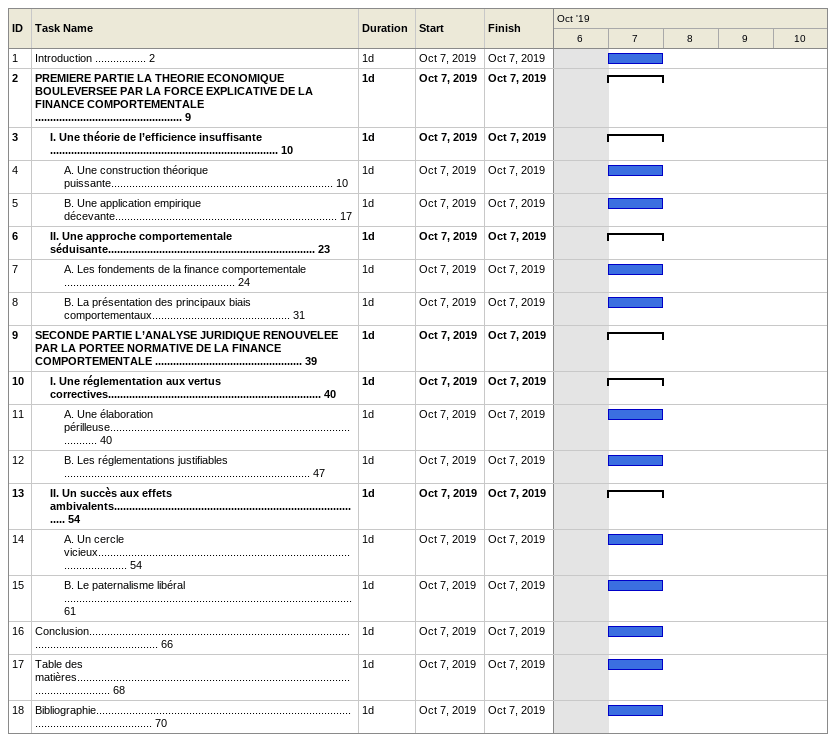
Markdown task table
| ID | Level | Task | Duration | Start | Finish |
|---|---|---|---|---|---|
| 1 | 1 | Introduction ................. 2 | 1d | 2019-10-07 | 2019-10-07 |
| 2 | 1 | **PREMIERE PARTIE LA THEORIE ECONOMIQUE BOULEVERSEE PAR LA FORCE EXPLICATIVE DE LA FINANCE COMPORTEMENTALE ................................................. 9** | 1d | 2019-10-07 | 2019-10-07 |
| 3 | 2 | **I. Une théorie de l’efficience insuffisante ............................................................................ 10** | 1d | 2019-10-07 | 2019-10-07 |
| 4 | 3 | A. Une construction théorique puissante.......................................................................... 10 | 1d | 2019-10-07 | 2019-10-07 |
| 5 | 3 | B. Une application empirique décevante.......................................................................... 17 | 1d | 2019-10-07 | 2019-10-07 |
| 6 | 2 | **II. Une approche comportementale séduisante..................................................................... 23** | 1d | 2019-10-07 | 2019-10-07 |
| 7 | 3 | A. Les fondements de la finance comportementale ......................................................... 24 | 1d | 2019-10-07 | 2019-10-07 |
| 8 | 3 | B. La présentation des principaux biais comportementaux.............................................. 31 | 1d | 2019-10-07 | 2019-10-07 |
| 9 | 1 | **SECONDE PARTIE L’ANALYSE JURIDIQUE RENOUVELEE PAR LA PORTEE NORMATIVE DE LA FINANCE COMPORTEMENTALE ................................................. 39** | 1d | 2019-10-07 | 2019-10-07 |
| 10 | 2 | **I. Une réglementation aux vertus correctives....................................................................... 40** | 1d | 2019-10-07 | 2019-10-07 |
| 11 | 3 | A. Une élaboration périlleuse........................................................................................... 40 | 1d | 2019-10-07 | 2019-10-07 |
| 12 | 3 | B. Les réglementations justifiables .................................................................................. 47 | 1d | 2019-10-07 | 2019-10-07 |
| 13 | 2 | **II. Un succès aux effets ambivalents.................................................................................... 54** | 1d | 2019-10-07 | 2019-10-07 |
| 14 | 3 | A. Un cercle vicieux......................................................................................................... 54 | 1d | 2019-10-07 | 2019-10-07 |
| 15 | 3 | B. Le paternalisme libéral ................................................................................................ 61 | 1d | 2019-10-07 | 2019-10-07 |
| 16 | 1 | Conclusion................................................................................................................................ 66 | 1d | 2019-10-07 | 2019-10-07 |
| 17 | 1 | Table des matières.................................................................................................................... 68 | 1d | 2019-10-07 | 2019-10-07 |
| 18 | 1 | Bibliographie............................................................................................................................ 70 | 1d | 2019-10-07 | 2019-10-07 |
